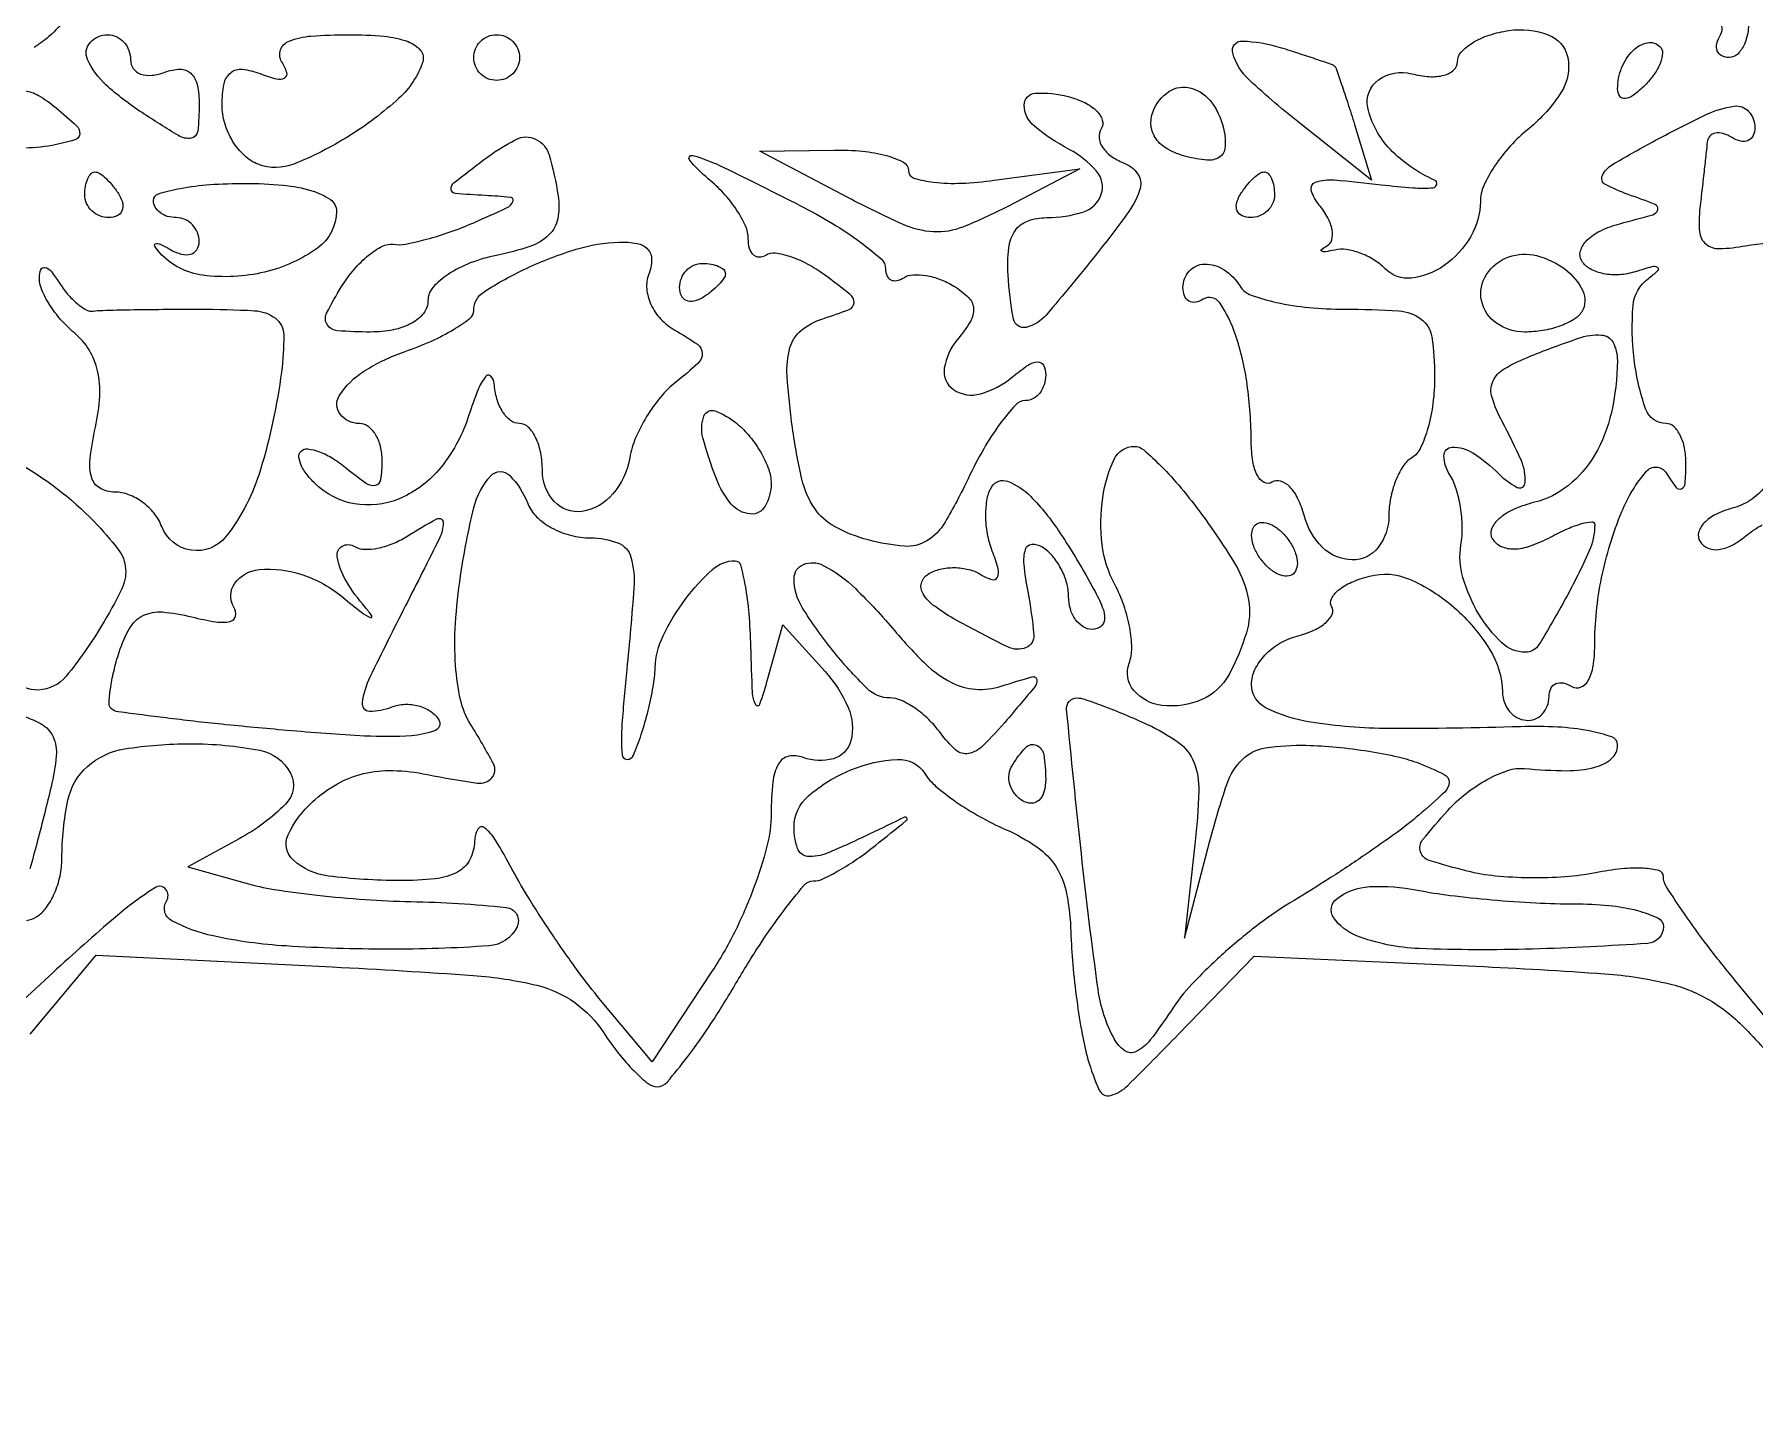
# Model space of a CAD drawing. Header units: inches. Extents: x -279 to 561, y -345 to 342.
# Drawn here: x -210.633 to -210.082, y -300.845 to -300.403 of the extents above; entities that cross this region are included whole.
import ezdxf

# ---------------------------------------------------------------- set-up
doc = ezdxf.new("R2010")
doc.units = ezdxf.units.IN
doc.header["$LTSCALE"] = 0.5
doc.header["$MEASUREMENT"] = 0

msp = doc.modelspace()

# ---------------------------------------------------------------- linework, layer by layer
for points in [[(-205.72684, -301.74723, -0.00001), (-206.54741, -301.74907, -0.000412)], [(-206.54191, -301.73765, -0.00001), (-205.72683, -301.73995, -0.41338)], [(-210.67103, -300.3549, -0.032308), (-210.6286, -300.35499, -0.026018), (-210.58907, -300.35971, -0.365052), (-210.58052, -300.36986, -0.14804), (-210.58327, -300.37895, -0.076052), (-210.59137, -300.38783, -0.081582), (-210.6011, -300.39336, -0.230785), (-210.60867, -300.3926, 0.159572), (-210.61196, -300.3918, 0.080135), (-210.61615, -300.39283, 0.066523), (-210.62057, -300.39543, 0.053336), (-210.62454, -300.39929, -0.040832), (-210.62862, -300.40346, -0.039337), (-210.63336, -300.40696, -0.042017)], [(-210.06585, -300.73348), (-210.08874, -300.70571, -0.008987), (-210.09751, -300.69467, -0.012603), (-210.10491, -300.68448, -0.008927), (-210.11066, -300.67581, -0.142786), (-210.11164, -300.67246, 0.342105), (-210.11306, -300.67063, 0.050092), (-210.11801, -300.66987, 0.039451), (-210.12502, -300.67006, 0.022946), (-210.13335, -300.67133, -0.031758), (-210.14307, -300.67264, -0.020821), (-210.15438, -300.67296, -0.020961), (-210.16546, -300.67236, -0.037319), (-210.17446, -300.6708, -0.013625), (-210.18665, -300.66738, -0.244421), (-210.18945, -300.66462, -0.252485), (-210.18874, -300.66079, -0.014453), (-210.18071, -300.65139, -0.042516), (-210.17483, -300.64591, -0.041295), (-210.16805, -300.64144, -0.044319), (-210.16142, -300.63854, -0.104512), (-210.15608, -300.63793, 0.02109), (-210.14263, -300.63862, 0.063956), (-210.13355, -300.63754, 0.11828), (-210.12826, -300.63477, 0.216687), (-210.12629, -300.63044, 0.318634), (-210.12814, -300.62782, 0.037469), (-210.13544, -300.62587, 0.03388), (-210.14549, -300.62466, 0.020811), (-210.15743, -300.62454, -0.008972), (-210.19952, -300.62511, -0.037977), (-210.22463, -300.62309, -0.07619), (-210.2388, -300.61858, -0.284975), (-210.24351, -300.61099, -0.113738), (-210.24242, -300.60624, -0.07563), (-210.23923, -300.60162, -0.069833), (-210.23451, -300.59783, -0.070413), (-210.22894, -300.5955, 0.040844), (-210.22361, -300.59363, 0.072262), (-210.21968, -300.59115, 0.11233), (-210.2177, -300.58849, 0.247187), (-210.21787, -300.58603, -0.261901), (-210.21797, -300.58356, -0.105716), (-210.21577, -300.58084, -0.067721), (-210.21151, -300.57827, -0.038077), (-210.2058, -300.5763, -0.167916), (-210.19299, -300.57729, -0.077121), (-210.17865, -300.58635, -0.074776), (-210.16728, -300.59973, -0.132795), (-210.16317, -300.6135, 0.163944), (-210.16092, -300.61964, 0.20285), (-210.15561, -300.62249, 0.234561), (-210.15045, -300.62051, 0.187882), (-210.14827, -300.6149, -0.108972), (-210.1477, -300.6123, -0.182303), (-210.14612, -300.61075, -0.161196), (-210.14374, -300.61053, -0.082592), (-210.14094, -300.61167, 0.23987), (-210.13814, -300.61191, 0.170019), (-210.13574, -300.60978, 0.088685), (-210.13413, -300.6051, 0.038828), (-210.13362, -300.59855, -0.050414), (-210.13143, -300.57688, -0.047469), (-210.12494, -300.55562, -0.077167), (-210.11714, -300.54277, -0.507165), (-210.11079, -300.5432, 0.021208), (-210.10754, -300.54787, 0.352645), (-210.10583, -300.5483, 0.272393), (-210.10468, -300.54664, 0.015819), (-210.10442, -300.54024, 0.048535), (-210.10486, -300.53534, 0.068923), (-210.10625, -300.53119, 0.089563), (-210.10832, -300.52839, 0.190507), (-210.11078, -300.52742, -0.319947), (-210.11732, -300.52276, -0.052684), (-210.12101, -300.50677, -0.051106), (-210.12134, -300.48966, -0.21759), (-210.11646, -300.48096, 0.025393), (-210.11337, -300.47845, 0.521189), (-210.11349, -300.47744, 0.189903), (-210.11529, -300.47723, 0.011637), (-210.12056, -300.47879, -0.061002), (-210.12572, -300.47977, -0.066357), (-210.13081, -300.47944, -0.07498), (-210.13507, -300.47789, -0.13056), (-210.13778, -300.47532, -0.217256), (-210.13819, -300.47212, -0.124497), (-210.13611, -300.46873, -0.082288), (-210.1317, -300.46566, -0.047289), (-210.12559, -300.46342, 0.006048), (-210.11504, -300.46053, 0.258459), (-210.11345, -300.45894, 0.386268), (-210.11427, -300.45728, 0.009527), (-210.1229, -300.45406, -0.038495), (-210.13023, -300.45084, -0.39663), (-210.13119, -300.44798, -0.153665), (-210.12805, -300.44452, -0.008522), (-210.11519, -300.43727, -0.011587), (-210.09811, -300.42854, -0.077346), (-210.089, -300.42577, -0.247912), (-210.08434, -300.42744, -0.18703), (-210.08233, -300.43261, -0.108972), (-210.08291, -300.43521, -0.182303), (-210.08448, -300.43676, -0.161196), (-210.08686, -300.43699, -0.082592), (-210.08966, -300.43584, 0.063168), (-210.09251, -300.43454, 0.119498), (-210.09501, -300.43439, 0.168382), (-210.09677, -300.43536, 0.157889), (-210.0976, -300.43724, -0.001585), (-210.09794, -300.44048, -0.000373), (-210.09854, -300.4459, -0.000384), (-210.09923, -300.45212, -0.000378), (-210.09994, -300.45839, 0.047582), (-210.10008, -300.46598, 0.203435), (-210.09804, -300.46991, 0.183962), (-210.09363, -300.47141, 0.038149), (-210.08533, -300.47048, -0.08016), (-210.0707, -300.47005, -0.07996)], [(-210.07907, -300.54763, -0.082487), (-210.08375, -300.55198, -0.082394), (-210.08958, -300.55458, 0.050099), (-210.09485, -300.55654, 0.086397), (-210.09862, -300.55928, 0.128502), (-210.10035, -300.56233, 0.205946), (-210.09991, -300.56524, 0.159192), (-210.09745, -300.56732, 0.126655), (-210.09398, -300.56779, 0.092221), (-210.08979, -300.56648, 0.051721), (-210.08534, -300.56351, -0.048447), (-210.07996, -300.55986, -0.336564)], [(-210.63832, -300.62075, -0.062442), (-210.63107, -300.62365, -0.162097), (-210.62732, -300.62773, -0.130246), (-210.6263, -300.63389, -0.03457), (-210.62794, -300.64381, -0.003436), (-210.62999, -300.65214, -0.002517), (-210.63236, -300.66137, -0.002542), (-210.63471, -300.67008, -0.005632)], [(-210.63574, -300.68659, 0.099287), (-210.63259, -300.68542, 0.099811), (-210.62948, -300.68251, 0.052233), (-210.62686, -300.67788, 0.049001), (-210.62508, -300.67237, 0.053728), (-210.62448, -300.66679, -0.051304), (-210.62255, -300.6481, -0.160166), (-210.61632, -300.63729, -0.144503), (-210.60442, -300.63164, -0.039134), (-210.5834, -300.62999, -0.04692), (-210.56113, -300.63208, -0.230699), (-210.5513, -300.63942, -0.327334), (-210.55287, -300.64938, -0.071011), (-210.5677, -300.66042), (-210.58418, -300.66939), (-210.56587, -300.6746, 0.030812), (-210.55647, -300.67666, 0.010666), (-210.54271, -300.67849, 0.01055), (-210.52742, -300.67988, 0.012065), (-210.51275, -300.68054, -0.020436), (-210.4822, -300.68243, -0.519054), (-210.47874, -300.68862, -0.26975), (-210.48773, -300.69473, -0.018061), (-210.52008, -300.69582, -0.014759), (-210.55269, -300.69478, -0.038077), (-210.57601, -300.69156, -0.069116), (-210.58931, -300.68668, -0.433058), (-210.59099, -300.68044, 0.312286), (-210.59119, -300.67664, 0.38634), (-210.59453, -300.67605, 0.037196), (-210.60735, -300.68551, 0.008726), (-210.62729, -300.70325), (-210.65908, -300.73256)], [(-210.63466, -300.72306), (-210.61349, -300.6977), (-210.5379, -300.70148, -0.005134), (-210.49277, -300.7042, -0.041912), (-210.47236, -300.70737, -0.095662), (-210.46028, -300.7129, -0.093083), (-210.45098, -300.72257, 0.021706), (-210.44621, -300.7292, 0.028328), (-210.44127, -300.7348, 0.028377), (-210.43677, -300.73885, 0.170933), (-210.43385, -300.73988, 0.21999), (-210.43071, -300.73843, 0.01344), (-210.42408, -300.7302, 0.018), (-210.41656, -300.71955, 0.012198), (-210.40874, -300.70691, -0.011841), (-210.40093, -300.69428, -0.017538), (-210.39344, -300.68363, -0.012838), (-210.38685, -300.67537, -0.221481), (-210.3838, -300.67395, 0.11053), (-210.38077, -300.67327, 0.02025), (-210.37566, -300.6706, 0.020887), (-210.36982, -300.66691, 0.01765), (-210.36396, -300.66255, 0.000877), (-210.35409, -300.65461, 0.349364), (-210.3539, -300.65379, 0.412352), (-210.35462, -300.65354, 0.000946), (-210.36574, -300.65889, -0.012802), (-210.37941, -300.66506, -0.121683), (-210.38569, -300.66606, -0.298063), (-210.38893, -300.66352, -0.081818), (-210.39004, -300.65681, -0.217864), (-210.38543, -300.64673, -0.080746), (-210.37183, -300.63836, -0.085333), (-210.35688, -300.63502, -0.270782), (-210.34813, -300.63956, 0.076405), (-210.34458, -300.64364, 0.024333), (-210.33818, -300.64855, 0.023649), (-210.3304, -300.65341, 0.024289), (-210.32227, -300.65746, -0.04783), (-210.31228, -300.66304, -0.100141), (-210.30613, -300.66943, -0.09472), (-210.30275, -300.67795, -0.039628), (-210.30139, -300.69027, 0.014851), (-210.30076, -300.70069, 0.010953), (-210.29948, -300.71216, 0.01109), (-210.29778, -300.72297, 0.024219), (-210.2959, -300.73113, 0.037833), (-210.29232, -300.74092, 0.369989), (-210.28863, -300.74264, 0.127603), (-210.28316, -300.73946, 0.005143), (-210.26689, -300.72302), (-210.24266, -300.69801), (-210.17165, -300.70127, -0.006424), (-210.13037, -300.70369, -0.041092), (-210.10968, -300.7069, -0.079435), (-210.09624, -300.71249, -0.069679), (-210.08452, -300.7222, 0.009607), (-210.07809, -300.72898, 0.013892)]]:
    msp.add_lwpolyline(points, format="xyb")
for points in [[(-210.08435, -300.39555, -0.047832), (-210.08446, -300.40116, -0.071187), (-210.08571, -300.4059, -0.09559), (-210.08785, -300.40908, -0.199934), (-210.09055, -300.4102, -0.118367), (-210.09297, -300.40962, -0.186466), (-210.09437, -300.40805, -0.15381), (-210.09451, -300.40568, -0.07646), (-210.09332, -300.40287, 0.210115), (-210.09293, -300.4001, 0.178861), (-210.09468, -300.3977, 0.100989), (-210.09868, -300.39607, 0.046386), (-210.10431, -300.39555, -0.046386), (-210.10994, -300.39502, -0.100989), (-210.11394, -300.3934, -0.178861), (-210.11569, -300.39099, -0.210115), (-210.1153, -300.38822, -0.166126), (-210.10759, -300.38188, -0.14887), (-210.09722, -300.38123, -0.149893), (-210.08829, -300.38645, -0.168586)], [(-210.15478, -300.43299, 0.037953), (-210.1607, -300.43858, 0.037964), (-210.1657, -300.44499, 0.040667), (-210.16917, -300.45126, 0.106408), (-210.17025, -300.45627, -0.133939), (-210.17332, -300.46752, -0.105942), (-210.18189, -300.47684, -0.126533), (-210.19231, -300.48082, -0.228339), (-210.20076, -300.47786, 0.057536), (-210.20439, -300.47498, 0.049855), (-210.20877, -300.47283, 0.052453), (-210.21319, -300.4717, 0.093123), (-210.21693, -300.47185, -0.014558), (-210.21989, -300.47243, -0.163217), (-210.22106, -300.47225, -0.551476), (-210.22111, -300.47167, -0.03609), (-210.21939, -300.47056, 0.205457), (-210.21783, -300.46857, 0.111147), (-210.21771, -300.46541, 0.078518), (-210.2191, -300.4615, 0.049033), (-210.22182, -300.45747, -0.098215), (-210.22439, -300.45273, -0.409065), (-210.22305, -300.45012, -0.100569), (-210.21702, -300.44941, -0.009285), (-210.20198, -300.45093, 0.01098), (-210.19184, -300.45192, 0.040234), (-210.18538, -300.45188, 0.331836), (-210.1842, -300.45083, 0.353904), (-210.1849, -300.44946, -0.096809), (-210.19913, -300.43958, -0.140648), (-210.2063, -300.42619, -0.300095), (-210.20285, -300.41734, -0.221592), (-210.19223, -300.4154, 0.047766), (-210.18661, -300.41631, 0.080456), (-210.18188, -300.41586, 0.118582), (-210.17874, -300.41418, 0.21377), (-210.17757, -300.41156, -0.186817), (-210.17637, -300.40846, -0.071674), (-210.17273, -300.40546, -0.057998), (-210.1674, -300.40301, -0.043283), (-210.16109, -300.40155, -0.1243), (-210.14849, -300.4029, -0.260406), (-210.14229, -300.41015, -0.193669), (-210.14438, -300.42134, -0.080965)], [(-210.6025, -300.41098, 0.158089), (-210.60161, -300.41372, 0.151946), (-210.59927, -300.41547, 0.112257), (-210.59571, -300.41589, 0.06502), (-210.59151, -300.41488, -0.086731), (-210.58664, -300.41392, -0.196724), (-210.5832, -300.41525, -0.154912), (-210.58115, -300.41894, -0.049895), (-210.58052, -300.42525, -0.027959), (-210.581, -300.43383, -0.342101), (-210.58314, -300.43603, -0.173337), (-210.58717, -300.43521, -0.008506), (-210.59883, -300.42784, -0.037947), (-210.61036, -300.41898, -0.106506), (-210.61629, -300.41078, -0.292509), (-210.61546, -300.40541, -0.215008), (-210.60982, -300.40287, -0.109914), (-210.60703, -300.4035, -0.099889), (-210.60465, -300.40526, -0.095054), (-210.60305, -300.40789, -0.089132)], [(-210.50894, -300.41159, -0.128873), (-210.51655, -300.42325, -0.044874), (-210.53269, -300.43544, -0.043814), (-210.55019, -300.44431, -0.18928), (-210.56163, -300.4444, -0.098509), (-210.56605, -300.44161, -0.066862), (-210.5698, -300.43696, -0.063936), (-210.57233, -300.43125, -0.07242), (-210.57319, -300.42531, -0.047518), (-210.57256, -300.41864, -0.17556), (-210.57042, -300.41505, -0.201436), (-210.56671, -300.41395, -0.064343), (-210.561, -300.41534, 0.026179), (-210.55571, -300.41706, 0.196415), (-210.55314, -300.41673, 0.357523), (-210.55246, -300.41498, 0.059284), (-210.55411, -300.41145, -0.232968), (-210.55447, -300.40772, -0.209921), (-210.55173, -300.40493, -0.077183), (-210.54473, -300.40331, -0.018263), (-210.53272, -300.40287, -0.022347), (-210.52129, -300.40339, -0.065542), (-210.51361, -300.4051, -0.131932), (-210.50963, -300.4079, -0.25979)], [(-210.47795, -300.4102, -0.099038), (-210.47851, -300.413, -0.097945), (-210.4801, -300.41537, -0.097945), (-210.48248, -300.41697, -0.099038), (-210.48528, -300.41753, -0.099038), (-210.48807, -300.41697, -0.097945), (-210.49045, -300.41537, -0.097945), (-210.49204, -300.413, -0.099038), (-210.4926, -300.4102, -0.099038), (-210.49204, -300.4074, -0.097945), (-210.49045, -300.40503, -0.097945), (-210.48807, -300.40343, -0.099038), (-210.48528, -300.40287, -0.099038), (-210.48248, -300.40343, -0.097945), (-210.4801, -300.40503, -0.097945), (-210.47851, -300.4074, -0.099038)], [(-210.21695, -300.41294, -0.112586), (-210.21644, -300.41374, -0.001812), (-210.21469, -300.41882, -0.004647), (-210.21271, -300.42477, -0.003054), (-210.21054, -300.43166), (-210.20506, -300.44945), (-210.22754, -300.43166, -0.018317), (-210.24423, -300.41743, -0.140681), (-210.24954, -300.40874, -0.506756), (-210.24651, -300.4049, -0.065551), (-210.23435, -300.40695, -0.0033), (-210.22797, -300.40896, -0.004987), (-210.22244, -300.4108, -0.002073), (-210.21774, -300.41244, -0.111899)], [(-210.11762, -300.41911, -0.034019), (-210.12121, -300.42225, -0.131573), (-210.12393, -300.42336, -0.290264), (-210.1256, -300.42257, -0.142677), (-210.12629, -300.42021, -0.094783), (-210.12501, -300.4135, -0.102202), (-210.12135, -300.40794, -0.145728), (-210.11677, -300.40546, -0.253202), (-210.11274, -300.40666, -0.212536), (-210.11193, -300.40875, -0.080535), (-210.11261, -300.41188, -0.061283), (-210.11458, -300.41552, -0.041736)], [(-210.62757, -300.43832, -0.052863), (-210.63756, -300.43919, -0.176393), (-210.6436, -300.43687, -0.255493), (-210.64542, -300.43195, -0.102076), (-210.64287, -300.42498, -0.104642), (-210.63986, -300.42183, -0.171997), (-210.63634, -300.4209, -0.116848), (-210.63198, -300.42231, -0.03643), (-210.62635, -300.42633, -0.013835), (-210.61977, -300.43209, -0.235521), (-210.61879, -300.4347, -0.307156), (-210.62038, -300.4366, -0.021049)], [(-210.29168, -300.43306, 0.165094), (-210.29233, -300.4359, 0.121355), (-210.29124, -300.43895, 0.09317), (-210.2885, -300.44178, 0.062287), (-210.28451, -300.44391, -0.147349), (-210.28, -300.4474, -0.231), (-210.27921, -300.45214, -0.084457), (-210.28286, -300.45955, -0.011892), (-210.2932, -300.47317, -0.007919), (-210.30928, -300.49268, -0.16022), (-210.31575, -300.49662, -0.426891), (-210.31974, -300.49402, -0.032376), (-210.32149, -300.47979, -0.041801), (-210.32127, -300.4712, -0.121941), (-210.31924, -300.46567, -0.158434), (-210.31525, -300.46256, -0.087081), (-210.3091, -300.46148, 0.079698), (-210.29728, -300.45959, 0.238124), (-210.29165, -300.45396, 0.26431), (-210.29313, -300.44662, 0.091098), (-210.30192, -300.43962, -0.04748), (-210.31306, -300.43222, -0.221681), (-210.31634, -300.42547, -0.404619), (-210.31274, -300.42162, -0.076563), (-210.3022, -300.42271, -0.047699), (-210.29692, -300.42465, -0.082898), (-210.2931, -300.42732, -0.125127), (-210.29132, -300.43027, -0.215544)], [(-210.25224, -300.43404, -0.075119), (-210.25203, -300.43923, -0.227878), (-210.25384, -300.44214, -0.167647), (-210.25778, -300.44308, -0.039439), (-210.26456, -300.44187, -0.061438), (-210.27031, -300.43958, -0.110075), (-210.27412, -300.43624, -0.134319), (-210.27569, -300.4321, -0.116363), (-210.27507, -300.42748, -0.154675), (-210.26996, -300.42108, -0.221087), (-210.26288, -300.41997, -0.173176), (-210.25612, -300.42482, -0.103738)], [(-210.46557, -300.45453, -0.085465), (-210.46571, -300.4618, -0.154569), (-210.46852, -300.46699, -0.110587), (-210.47462, -300.47071, -0.03247), (-210.48529, -300.47358, 0.041669), (-210.4937, -300.476, 0.054677), (-210.5008, -300.47964, 0.06626), (-210.50567, -300.48386, 0.182919), (-210.50726, -300.48804, -0.166373), (-210.50862, -300.49203, -0.102842), (-210.51243, -300.49528, -0.077358), (-210.51831, -300.49741, -0.048186), (-210.52563, -300.49812, -0.018602), (-210.53622, -300.49772, -0.236761), (-210.53953, -300.49574, -0.26451), (-210.53971, -300.49207, -0.022597), (-210.53491, -300.48354, -0.037206), (-210.53087, -300.47804, -0.044751), (-210.52629, -300.47355, -0.050673), (-210.52185, -300.47062, -0.157396), (-210.51836, -300.47002, 0.082236), (-210.51433, -300.46993, 0.019221), (-210.50772, -300.46842, 0.019308), (-210.50016, -300.46607, 0.017888), (-210.4926, -300.46309, 0.005154), (-210.48188, -300.45827, 0.187074), (-210.48003, -300.45636, 0.504175), (-210.48084, -300.45499, 0.013493), (-210.48894, -300.45439, -0.009101), (-210.49849, -300.45376, -0.376364), (-210.49982, -300.45238, -0.241928), (-210.49885, -300.45026, -0.005155), (-210.48948, -300.44301, -0.041099), (-210.47909, -300.43642, -0.237443), (-210.47278, -300.43631, -0.212441), (-210.46848, -300.44139, -0.03324)], [(-210.3534, -300.44637, 0.327228), (-210.35164, -300.44879, 0.047981), (-210.34533, -300.45013, 0.03896), (-210.33646, -300.45045, 0.023211), (-210.32593, -300.44952), (-210.29846, -300.4458), (-210.32153, -300.45786, -0.025856), (-210.33598, -300.46449, -0.108765), (-210.34534, -300.46602, -0.092159), (-210.35526, -300.4636, -0.015711), (-210.37281, -300.45504), (-210.40103, -300.44015), (-210.37721, -300.43983, -0.027283), (-210.36809, -300.4402, -0.043183), (-210.3604, -300.44162, -0.053556), (-210.35499, -300.44375, -0.279086)], [(-210.3882, -300.45754, -0.01727), (-210.37768, -300.46336, -0.02462), (-210.3688, -300.4693, -0.022404), (-210.36218, -300.47468, -0.213864), (-210.36073, -300.47793, 0.1041), (-210.36028, -300.48008, 0.179533), (-210.35901, -300.48139, 0.165137), (-210.35712, -300.48161, 0.086279), (-210.35489, -300.48072, -0.125253), (-210.35191, -300.47978, -0.055186), (-210.34777, -300.48001, -0.049795), (-210.3432, -300.48125, -0.047334), (-210.33887, -300.48339, -0.055543), (-210.33416, -300.48708, -0.184509), (-210.33255, -300.4906, -0.154666), (-210.33356, -300.49471, -0.036109), (-210.33775, -300.50057, 0.133892), (-210.34192, -300.50974, 0.291922), (-210.33898, -300.51655, 0.222335), (-210.33036, -300.51792, 0.103522), (-210.32012, -300.5125, -0.02429), (-210.31511, -300.50875, -0.134943), (-210.31196, -300.50768, -0.307117), (-210.31014, -300.50876, -0.109928), (-210.30945, -300.51187, -0.07742), (-210.30994, -300.51501, -0.090038), (-210.31135, -300.51768, -0.100776), (-210.31346, -300.51946, -0.125859), (-210.31594, -300.52009, 0.210424), (-210.31914, -300.5215, 0.026977), (-210.32401, -300.52744, 0.027789), (-210.32928, -300.53552, 0.019784), (-210.33429, -300.54509, -0.021819), (-210.34168, -300.55905, -0.12306), (-210.34753, -300.56502, -0.159846), (-210.35471, -300.56673, -0.044387), (-210.36626, -300.56472, -0.057332), (-210.37689, -300.56054, -0.122365), (-210.3834, -300.55467, -0.091757), (-210.3875, -300.54526, -0.02326), (-210.39052, -300.5288, -0.016007), (-210.39224, -300.51216, -0.085383), (-210.39133, -300.50311, -0.155107), (-210.38774, -300.49759, -0.094809), (-210.38086, -300.49386, 0.01514), (-210.37236, -300.49088, 0.299176), (-210.37083, -300.48874, 0.2388), (-210.37203, -300.48611, 0.010473), (-210.38029, -300.4798, 0.034525), (-210.38577, -300.47634, 0.043329), (-210.39128, -300.47397, 0.049216), (-210.39606, -300.47289, 0.170882), (-210.39911, -300.47356, -0.141167), (-210.40123, -300.47415, -0.191317), (-210.40305, -300.47341, -0.137472), (-210.40428, -300.47133, -0.065296), (-210.40469, -300.46822, 0.107301), (-210.40558, -300.46412, 0.04027), (-210.40845, -300.45895, 0.037592), (-210.4126, -300.45365, 0.037321), (-210.41751, -300.44901, -0.049385), (-210.42345, -300.44311, -0.738592), (-210.42243, -300.44156, -0.043194), (-210.41248, -300.44541, -0.003771)], [(-210.60616, -300.45416, -0.082592), (-210.60501, -300.45696, -0.161196), (-210.60524, -300.45933, -0.182303), (-210.60679, -300.46091, -0.108972), (-210.60939, -300.46148, -0.093332), (-210.61235, -300.46093, -0.09642), (-210.61487, -300.45933, -0.099167), (-210.61656, -300.45695, -0.105053), (-210.61715, -300.45416, -0.042167), (-210.61691, -300.45135, -0.061769), (-210.6162, -300.44898, -0.081139), (-210.61515, -300.44738, -0.210953), (-210.61392, -300.44683, -0.151918), (-210.61238, -300.44731, -0.038439), (-210.61031, -300.44898, -0.035638), (-210.60813, -300.45135, -0.029505)], [(-210.53656, -300.4594, -0.241573), (-210.54262, -300.47121, -0.098092), (-210.55956, -300.47892, -0.090521), (-210.57934, -300.47993, -0.177559), (-210.59313, -300.47273, -0.038483), (-210.59476, -300.47064, -0.505781), (-210.59447, -300.46985, -0.185868), (-210.59298, -300.46998, -0.017337), (-210.58968, -300.47173, 0.065278), (-210.58617, -300.47318, 0.132461), (-210.58321, -300.47317, 0.184187), (-210.58127, -300.47176, 0.145228), (-210.58052, -300.46924, 0.093332), (-210.58108, -300.46628, 0.09642), (-210.58267, -300.46376, 0.099167), (-210.58505, -300.46208, 0.105053), (-210.58784, -300.46148, -0.073375), (-210.59064, -300.46107, -0.087856), (-210.59302, -300.45987, -0.100566), (-210.59461, -300.45809, -0.13236), (-210.59517, -300.45599, -0.329173), (-210.59359, -300.45384, -0.028369), (-210.58656, -300.45211, -0.028703), (-210.5771, -300.45089, -0.017644), (-210.56587, -300.4505, -0.023404), (-210.55366, -300.45107, -0.050356), (-210.54442, -300.45288, -0.075466), (-210.53852, -300.4557, -0.248602)], [(-210.23618, -300.45416, -0.105053), (-210.23678, -300.45695, -0.099167), (-210.23846, -300.45933, -0.09642), (-210.24098, -300.46093, -0.093332), (-210.24394, -300.46148, -0.108972), (-210.24654, -300.46091, -0.182303), (-210.24809, -300.45933, -0.161196), (-210.24832, -300.45696, -0.082592), (-210.24717, -300.45416, -0.029505), (-210.2452, -300.45135, -0.035638), (-210.24303, -300.44898, -0.038439), (-210.24096, -300.44731, -0.151918), (-210.23942, -300.44683, -0.210953), (-210.23818, -300.44738, -0.081139), (-210.23713, -300.44898, -0.061769), (-210.23642, -300.45135, -0.042167)], [(-210.43657, -300.47961, 0.115494), (-210.43721, -300.48428, 0.086264), (-210.43584, -300.48932, 0.079315), (-210.43269, -300.49397, 0.075309), (-210.42819, -300.4975, -0.022365), (-210.42098, -300.50203, -0.241207), (-210.4194, -300.50497, -0.216233), (-210.42079, -300.50818, -0.018046), (-210.42788, -300.51418, 0.053442), (-210.43274, -300.51891, 0.035944), (-210.43724, -300.52522, 0.036144), (-210.44076, -300.53205, 0.057863), (-210.44262, -300.53833, -0.131898), (-210.44802, -300.54996, -0.182547), (-210.45795, -300.55556, -0.250505), (-210.46681, -300.55243, -0.187341), (-210.47062, -300.54261, 0.046266), (-210.47116, -300.5368, 0.066214), (-210.47278, -300.53188, 0.086298), (-210.47515, -300.52857, 0.196745), (-210.47795, -300.52742, -0.165749), (-210.48081, -300.52645, -0.088166), (-210.48334, -300.52365, -0.071411), (-210.4852, -300.5195, -0.054702), (-210.48603, -300.5146, 0.184067), (-210.48708, -300.51226, 0.44822), (-210.48874, -300.51236, 0.073227), (-210.4913, -300.51678, 0.01652), (-210.49423, -300.52497, -0.086774), (-210.50253, -300.54073, -0.116), (-210.51504, -300.5509, -0.138449), (-210.52906, -300.55339, -0.149552), (-210.54185, -300.54805, -0.039131), (-210.54531, -300.54469, -0.06136), (-210.54764, -300.54128, -0.084527), (-210.54858, -300.53833, -0.235354), (-210.5479, -300.53632, -0.229297), (-210.54572, -300.53556, -0.061355), (-210.54204, -300.53646, -0.049247), (-210.53762, -300.53865, -0.033658), (-210.53308, -300.54193, 0.019474), (-210.52698, -300.5466, 0.214509), (-210.52403, -300.54717, 0.30932), (-210.52233, -300.54531, 0.035131), (-210.52191, -300.53931, 0.059737), (-210.52245, -300.53476, 0.078585), (-210.52406, -300.53091, 0.096868), (-210.52644, -300.52833, 0.159372), (-210.52923, -300.52742, -0.228705), (-210.53537, -300.52446, -0.319547), (-210.53568, -300.51858, -0.112278), (-210.52763, -300.51059, -0.055658), (-210.51458, -300.50434, 0.020848), (-210.50616, -300.50101, 0.030115), (-210.49906, -300.49732, 0.030214), (-210.49387, -300.49377, 0.231704), (-210.4926, -300.49119, -0.257011), (-210.48931, -300.4852, -0.031318), (-210.47568, -300.47772, -0.036032), (-210.45979, -300.47161, -0.064791), (-210.44603, -300.46931, -0.055351), (-210.44029, -300.46973, -0.162152), (-210.43686, -300.47163, -0.195438), (-210.43563, -300.47493, -0.084556)], [(-210.6145, -300.49142, -0.026783), (-210.6114, -300.49117, -0.00186), (-210.60263, -300.49097, -0.00264), (-210.59217, -300.49084, -0.001983), (-210.58066, -300.49079, -0.013602), (-210.56278, -300.49128, -0.149989), (-210.55613, -300.49372, -0.230513), (-210.55346, -300.499, -0.03644), (-210.55416, -300.51094, -0.040315), (-210.56087, -300.5422, -0.092163), (-210.57188, -300.56355, -0.272661), (-210.58308, -300.56801, -0.268859), (-210.59252, -300.56039, 0.078138), (-210.59494, -300.55619, 0.065175), (-210.59867, -300.55263, 0.066724), (-210.60309, -300.55022, 0.091665), (-210.60753, -300.5494, -0.13012), (-210.61228, -300.54814, -0.193083), (-210.61493, -300.54481, -0.102586), (-210.61545, -300.5387, -0.024397), (-210.61374, -300.52859, 0.039303), (-210.61238, -300.51872, 0.069806), (-210.61303, -300.51055, 0.082776), (-210.61575, -300.50386, 0.08219), (-210.62049, -300.49839, -0.039455), (-210.62481, -300.49418, -0.038722), (-210.62845, -300.48933, -0.041433), (-210.63094, -300.48457, -0.103737), (-210.63169, -300.48073, -0.086699), (-210.63119, -300.4781, -0.378674), (-210.62991, -300.47742, -0.16522), (-210.62796, -300.47866, -0.028559), (-210.62538, -300.48226, 0.034398), (-210.62266, -300.48596, 0.042153), (-210.61962, -300.48898, 0.047336), (-210.61672, -300.49099, 0.162309)], [(-210.41201, -300.47937, -0.151918), (-210.41249, -300.48091, -0.038439), (-210.41417, -300.48298, -0.035638), (-210.41654, -300.48516, -0.029505), (-210.41934, -300.48713, -0.082592), (-210.42214, -300.48827, -0.161196), (-210.42452, -300.48805, -0.182303), (-210.42609, -300.4865, -0.108972), (-210.42667, -300.4839, -0.093332), (-210.42611, -300.48093, -0.09642), (-210.42452, -300.47842, -0.099167), (-210.42214, -300.47673, -0.105053), (-210.41934, -300.47614, -0.042167), (-210.41654, -300.47637, -0.061769), (-210.41417, -300.47709, -0.081139), (-210.41256, -300.47813, -0.210953)], [(-210.24717, -300.48346, 0.17067), (-210.24365, -300.4863, 0.031293), (-210.23549, -300.48864, 0.030444), (-210.22516, -300.49025, 0.023552), (-210.21377, -300.49079, -0.016292), (-210.19632, -300.49136, -0.144988), (-210.18919, -300.49399, -0.199527), (-210.1858, -300.49969, -0.035498), (-210.1849, -300.51234, -0.031397), (-210.18544, -300.52092, -0.037109), (-210.18705, -300.52888, -0.040338), (-210.1894, -300.53523, -0.146547), (-210.19223, -300.53841, 0.111412), (-210.19504, -300.54117, 0.050262), (-210.1974, -300.54579, 0.046318), (-210.19901, -300.55138, 0.046881), (-210.19955, -300.55716, -0.166934), (-210.20297, -300.56711, -0.234683), (-210.21128, -300.5711, -0.195119), (-210.2208, -300.5671, -0.133622), (-210.22671, -300.55681, 0.047293), (-210.22865, -300.55152, 0.082294), (-210.23131, -300.5477, 0.124503), (-210.23424, -300.5459, 0.21724), (-210.23702, -300.54625, -0.268723), (-210.23948, -300.54632, -0.151619), (-210.24163, -300.54412, -0.079605), (-210.24311, -300.53956, -0.037199), (-210.24361, -300.53335, 0.032716), (-210.24493, -300.51491, 0.047026), (-210.24867, -300.49899, 0.067382), (-210.25372, -300.48878, 0.402475), (-210.259, -300.48764, -0.096763), (-210.26147, -300.48858, -0.174471), (-210.26358, -300.4882, -0.171137), (-210.26499, -300.48655, -0.092667), (-210.26549, -300.4839, -0.184449), (-210.26348, -300.47862, -0.207294), (-210.25858, -300.47636, -0.153238), (-210.25231, -300.47817, -0.108575)], [(-210.13779, -300.49162, -0.121409), (-210.14034, -300.49411, -0.047968), (-210.14481, -300.49621, -0.043811), (-210.15029, -300.49764, -0.041798), (-210.15603, -300.49812, -0.152181), (-210.16508, -300.4953, -0.192119), (-210.1699, -300.48805, -0.200636), (-210.16831, -300.47974, -0.161729), (-210.16109, -300.47407, -0.149144), (-210.15228, -300.47364, -0.099914), (-210.14311, -300.47803, -0.11964), (-210.13744, -300.48494, -0.255987)], [(-210.12639, -300.50727, -0.052085), (-210.12831, -300.52391, -0.077652), (-210.13365, -300.53751, -0.091498), (-210.14205, -300.54725, -0.108133), (-210.15292, -300.55266, 0.041882), (-210.15947, -300.5549, 0.074437), (-210.16429, -300.55793, 0.116115), (-210.16668, -300.56122, 0.242451), (-210.16644, -300.56429, 0.150173), (-210.1636, -300.56677, 0.112057), (-210.15949, -300.5676, 0.078722), (-210.15418, -300.56662, 0.037963), (-210.14782, -300.56381, -0.01849), (-210.14237, -300.56115, -0.035318), (-210.13779, -300.55949, -0.049136), (-210.13456, -300.55891, -0.437799), (-210.13362, -300.55979, -0.106473), (-210.13548, -300.56844, -0.018531), (-210.14297, -300.5835, -0.013101), (-210.15149, -300.59823, -0.260671), (-210.15587, -300.60068, -0.192857), (-210.16337, -300.59768, -0.06735), (-210.17075, -300.58844, -0.064301), (-210.17583, -300.57679, -0.111988), (-210.17646, -300.56632, 0.04569), (-210.17605, -300.56057, 0.034545), (-210.17661, -300.55427, 0.035374), (-210.17798, -300.54837, 0.0654), (-210.18002, -300.5439, -0.130574), (-210.18192, -300.53779, -0.419328), (-210.1793, -300.535, -0.15222), (-210.17249, -300.53694, -0.051191), (-210.16439, -300.54354, 0.077047), (-210.15847, -300.54787, 0.539909), (-210.15591, -300.54643, 0.120946), (-210.15713, -300.5394, 0.019581), (-210.16324, -300.52682, -0.04608), (-210.16652, -300.51906, -0.181417), (-210.16625, -300.51396, -0.161351), (-210.16264, -300.50993, -0.034662), (-210.15408, -300.50579, -0.012189), (-210.13887, -300.50011, -0.096918), (-210.13148, -300.49907, -0.266252), (-210.12777, -300.50147, -0.122431)], [(-210.39736, -300.54663, -0.129701), (-210.39927, -300.55387, -0.292979), (-210.40408, -300.5564, -0.200039), (-210.41013, -300.55325, -0.082566), (-210.41489, -300.54514, -0.024741), (-210.4192, -300.53201, -0.156565), (-210.4189, -300.52507, -0.416599), (-210.41524, -300.52341, -0.082898), (-210.40835, -300.52742, -0.048188), (-210.40415, -300.53166, -0.041499), (-210.40059, -300.53683, -0.04354), (-210.39815, -300.54211, -0.086594)], [(-210.61418, -300.55882, -0.028884), (-210.60642, -300.5678, -0.146678), (-210.60409, -300.57392, -0.132975), (-210.6054, -300.58062, -0.022141), (-210.61177, -300.59225, -0.034507), (-210.6231, -300.60832, -0.212197), (-210.63192, -300.61279, -0.245687), (-210.64027, -300.60895, -0.045268), (-210.64969, -300.59419, -0.059797), (-210.662, -300.56125, -0.262195), (-210.65658, -300.54199, -0.333626), (-210.63935, -300.53957, -0.074175)], [(-210.25954, -300.55643, -0.023626), (-210.24867, -300.57269, -0.09342), (-210.2445, -300.58391, -0.117487), (-210.24518, -300.59449, -0.048325), (-210.25074, -300.60783, -0.168435), (-210.2594, -300.61582, -0.132011), (-210.27212, -300.61774, -0.189236), (-210.28122, -300.61292, -0.275688), (-210.28273, -300.6042, 0.096554), (-210.28189, -300.59938, 0.040281), (-210.28254, -300.5928, 0.037912), (-210.28441, -300.58565, 0.040064), (-210.28731, -300.579, -0.093276), (-210.29134, -300.56623, -0.065198), (-210.29117, -300.5511, -0.075792), (-210.28748, -300.53882, -0.289491), (-210.28103, -300.53475, -0.181333), (-210.27807, -300.53586, -0.018109), (-210.27246, -300.54112, -0.020925), (-210.26608, -300.54812, -0.015128)], [(-210.4753, -300.55306, 0.110365), (-210.47251, -300.55727, 0.066233), (-210.46766, -300.56082, 0.061333), (-210.46158, -300.56323, 0.063871), (-210.45519, -300.56405, -0.09098), (-210.44644, -300.56566, -0.239255), (-210.44227, -300.57024, -0.085831), (-210.44131, -300.58011, -0.006937), (-210.4436, -300.60618, 0.007369), (-210.44513, -300.62372, 0.037508), (-210.44511, -300.63352, 0.388373), (-210.44353, -300.63499, 0.300601), (-210.44146, -300.63365, 0.025293), (-210.43896, -300.62707, 0.017363), (-210.43676, -300.61938, 0.017541), (-210.43516, -300.61182, 0.033699), (-210.43451, -300.60565, -0.103), (-210.43197, -300.59545, -0.048288), (-210.42488, -300.58377, -0.047759), (-210.41619, -300.57421, -0.186566), (-210.40887, -300.57138, -0.341081), (-210.40719, -300.57268, -0.019722), (-210.4057, -300.57945, -0.023328), (-210.40454, -300.58832, -0.014305), (-210.40396, -300.59885, 0.004163), (-210.40344, -300.61365, 0.113482), (-210.40241, -300.6174, 0.650099), (-210.40098, -300.61729, 0.01668), (-210.3984, -300.60914), (-210.39357, -300.59196), (-210.3801, -300.60685, -0.082455), (-210.37269, -300.61838, -0.165492), (-210.37185, -300.62904, -0.265839), (-210.37742, -300.63479, -0.163523), (-210.38711, -300.63438, 0.14529), (-210.39175, -300.63402, 0.21363), (-210.395, -300.6364, 0.104919), (-210.39685, -300.64219, 0.025023), (-210.39736, -300.65235, -0.063392), (-210.39869, -300.66278, -0.026602), (-210.40296, -300.67629, -0.025797), (-210.40913, -300.69044, -0.030466), (-210.41643, -300.70308), (-210.4355, -300.73189), (-210.452, -300.71208, -0.015533), (-210.45917, -300.7029, -0.009419), (-210.46711, -300.69163, -0.009434), (-210.47456, -300.68013, -0.016379), (-210.48026, -300.67028, 0.013465), (-210.48565, -300.66083, 0.094255), (-210.48918, -300.6569, 0.456918), (-210.49129, -300.65735, 0.121413), (-210.49231, -300.66113, -0.114761), (-210.49385, -300.66712, -0.152584), (-210.4978, -300.67109, -0.095204), (-210.50491, -300.67325, -0.02757), (-210.51641, -300.67383, -0.029602), (-210.53915, -300.67238, -0.154294), (-210.55043, -300.66722, -0.328943), (-210.55206, -300.65921, -0.100189), (-210.54426, -300.64864, -0.054222), (-210.53626, -300.64284, -0.071157), (-210.52787, -300.63952, -0.066811), (-210.51849, -300.63857, -0.041344), (-210.50745, -300.63984, 0.013153), (-210.49135, -300.64262, 0.256615), (-210.48678, -300.64092, 0.309274), (-210.48628, -300.63646, 0.017321), (-210.49362, -300.62376, -0.084783), (-210.49682, -300.61595, -0.038116), (-210.49841, -300.60494, -0.032456), (-210.49845, -300.59152, -0.021655), (-210.49683, -300.57624, -0.021928), (-210.49256, -300.55435, -0.128682), (-210.48707, -300.54412, -0.425101), (-210.48118, -300.54401, -0.105109)], [(-210.294, -300.58054, -0.029815), (-210.29131, -300.5862, -0.106704), (-210.29063, -300.59013, -0.220704), (-210.29182, -300.59243, -0.16653), (-210.29454, -300.59336, -0.138011), (-210.29743, -300.59254, -0.100147), (-210.29989, -300.59026, -0.085929), (-210.30155, -300.58683, -0.070136), (-210.30212, -300.5828, 0.069891), (-210.30274, -300.57838, 0.052675), (-210.30458, -300.57382, 0.053381), (-210.3073, -300.56982, 0.078734), (-210.31051, -300.56706, 0.153751), (-210.31389, -300.5662, 0.308312), (-210.31598, -300.5678, 0.106716), (-210.31649, -300.57259, 0.020382), (-210.31519, -300.58128, -0.024567), (-210.31324, -300.5951, -0.330482), (-210.31575, -300.59921, -0.213549), (-210.32161, -300.599, -0.012321), (-210.33791, -300.59048, -0.029678), (-210.34499, -300.58598, -0.098477), (-210.34873, -300.58197, -0.208502), (-210.34923, -300.57853, -0.189299), (-210.34707, -300.57565, -0.081627), (-210.34325, -300.57408, -0.059352), (-210.33868, -300.57358, -0.058943), (-210.33408, -300.57417, -0.077338), (-210.33018, -300.57581, 0.062825), (-210.32663, -300.57743, 0.371981), (-210.3249, -300.57668, 0.182283), (-210.32466, -300.57394, 0.023531), (-210.32654, -300.56826, -0.047277), (-210.32807, -300.56276, -0.04285), (-210.32861, -300.5569, -0.045458), (-210.32816, -300.55153, -0.094785), (-210.32667, -300.54763, -0.360708), (-210.32165, -300.54594, -0.105777), (-210.31431, -300.55073, -0.051), (-210.30488, -300.56239, -0.018837)], [(-210.51443, -300.58574, 0.004821), (-210.52585, -300.60865, 0.078511), (-210.52834, -300.61685, 0.453409), (-210.52601, -300.61955, 0.093653), (-210.51899, -300.61827, -0.080213), (-210.5147, -300.61737, -0.07754), (-210.51029, -300.61785, -0.081844), (-210.50644, -300.6196, -0.107227), (-210.50377, -300.62237, -0.467664), (-210.50489, -300.62571, -0.076612), (-210.51252, -300.62743, -0.031426), (-210.52755, -300.62752, -0.007511), (-210.55248, -300.62572, -0.0036), (-210.57324, -300.62376, -0.005571), (-210.59113, -300.62174, -0.002004), (-210.60645, -300.61978, -0.154309), (-210.60866, -300.61874, -0.222063), (-210.60937, -300.61701, -0.022732), (-210.60895, -300.61247, -0.024951), (-210.60788, -300.60684, -0.017325), (-210.60614, -300.60061, -0.054487), (-210.60274, -300.59292, -0.149944), (-210.59844, -300.58893, -0.134502), (-210.59231, -300.58779, -0.040396), (-210.58288, -300.58937, 0.021803), (-210.57516, -300.59095, 0.096307), (-210.57055, -300.5908, 0.294398), (-210.56888, -300.58909, 0.190712), (-210.56938, -300.58627, -0.304679), (-210.56909, -300.5786, -0.216087), (-210.56136, -300.57422, -0.104749), (-210.54733, -300.57589, -0.092163), (-210.53446, -300.58312, 0.007274), (-210.52858, -300.58788, 0.063429), (-210.5257, -300.5896, 0.742939), (-210.52524, -300.58906, 0.03702), (-210.5274, -300.5862, -0.047451), (-210.53346, -300.57782, -0.090701), (-210.5363, -300.57004, -0.318494), (-210.5347, -300.56671, -0.271424), (-210.53072, -300.5668, 0.131214), (-210.52771, -300.5677, 0.054724), (-210.52346, -300.56737, 0.049042), (-210.51874, -300.56599, 0.045296), (-210.51423, -300.56368, -0.018828), (-210.50438, -300.55796, -0.568801), (-210.50238, -300.55917, -0.113429), (-210.50358, -300.56418, -0.002712)], [(-210.22886, -300.57224, -0.117858), (-210.22944, -300.57467, -0.186277), (-210.23101, -300.57609, -0.154201), (-210.23338, -300.57623, -0.076764), (-210.23618, -300.57504, -0.064269), (-210.23899, -300.57277, -0.051777), (-210.24136, -300.56969, -0.053414), (-210.24297, -300.56632, -0.085235), (-210.24351, -300.56319, -0.117858), (-210.24293, -300.56076, -0.186277), (-210.24136, -300.55934, -0.154201), (-210.23899, -300.5592, -0.076764), (-210.23618, -300.56039, -0.064269), (-210.23338, -300.56266, -0.051777), (-210.23101, -300.56574, -0.053414), (-210.2294, -300.56911, -0.085235)], [(-210.35776, -300.59387, 0.025725), (-210.34787, -300.60447, 0.072719), (-210.33966, -300.61037, 0.103151), (-210.33191, -300.61253, 0.09383), (-210.32366, -300.61153, -0.007613), (-210.31375, -300.60855, -0.443539), (-210.31231, -300.60945, -0.221404), (-210.31292, -300.61175, -0.003586), (-210.32175, -300.62221, -0.018548), (-210.32953, -300.63064, -0.148608), (-210.33413, -300.63312, -0.236256), (-210.3382, -300.63201, -0.052503), (-210.34318, -300.62652, 0.041877), (-210.3469, -300.62224, 0.04136), (-210.35129, -300.61862, 0.044532), (-210.35567, -300.61612, 0.107577), (-210.35929, -300.61534, -0.19759), (-210.36663, -300.61232, -0.028406), (-210.37772, -300.60001, -0.030566), (-210.3874, -300.58634, -0.139562), (-210.39004, -300.57707, -0.305965), (-210.38698, -300.57255, -0.219126), (-210.38069, -300.57286, -0.073074), (-210.37038, -300.58031, -0.024945)], [(-210.27692, -300.6238, -0.049526), (-210.26691, -300.62961, -0.142821), (-210.26203, -300.63588, -0.102992), (-210.26043, -300.64508, -0.019209), (-210.26165, -300.66226), (-210.26495, -300.69226), (-210.25685, -300.66113, -0.01791), (-210.25144, -300.64301, -0.116357), (-210.24644, -300.63499, -0.159752), (-210.23914, -300.63133, -0.042623), (-210.22599, -300.6305, -0.018652), (-210.21629, -300.63108, -0.015276), (-210.206, -300.63241, -0.015549), (-210.1966, -300.63421, -0.038782), (-210.18992, -300.63626, -0.019825), (-210.18186, -300.63981, -0.286459), (-210.18028, -300.64235, -0.207974), (-210.18164, -300.64547, -0.011033), (-210.18992, -300.65285, -0.019781), (-210.19684, -300.6583, -0.006992), (-210.20716, -300.66557, -0.006928), (-210.21873, -300.67324, -0.008085), (-210.22993, -300.68019, 0.027374), (-210.24109, -300.68773, 0.020554), (-210.25252, -300.69716, 0.020923), (-210.26256, -300.70695, 0.044047), (-210.2693, -300.7155, -0.018368), (-210.27595, -300.72487, -0.114657), (-210.28046, -300.72859, -0.273924), (-210.28412, -300.72832, -0.117586), (-210.2875, -300.72453, -0.089384), (-210.29265, -300.70875, -0.007189), (-210.29802, -300.6652, -0.003232), (-210.30275, -300.61904, -0.442479), (-210.29939, -300.61534, -0.082738), (-210.29697, -300.61574, -0.007474), (-210.29118, -300.61782, -0.009542), (-210.28431, -300.62056, -0.007316)], [(-210.30945, -300.64141, -0.067432), (-210.30999, -300.64544, -0.140899), (-210.31163, -300.64813, -0.190788), (-210.31407, -300.64905, -0.136093), (-210.31689, -300.64823, -0.090427), (-210.31941, -300.64596, -0.095498), (-210.32091, -300.64298, -0.099685), (-210.32116, -300.63976, -0.108373), (-210.32012, -300.63681, -0.050477), (-210.3158, -300.63117, -0.315493), (-210.31243, -300.63047, -0.25701), (-210.31007, -300.63351, -0.039415)], [(-210.14003, -300.68127, -0.02437), (-210.12915, -300.6818, -0.038792), (-210.11998, -300.68342, -0.045777), (-210.11344, -300.68577, -0.29169), (-210.11164, -300.6886, -0.394533), (-210.11665, -300.69396, -0.00955), (-210.1536, -300.69576, -0.016861), (-210.18986, -300.6956, -0.082292), (-210.2099, -300.69149, -0.153035), (-210.21725, -300.68567, -0.400515), (-210.21624, -300.67962, -0.148729), (-210.20566, -300.67577, -0.062774), (-210.19042, -300.67687, 0.018528), (-210.17997, -300.67856, 0.009045), (-210.16654, -300.67998, 0.008959), (-210.1525, -300.68095, 0.01282)]]:
    msp.add_lwpolyline(points, format="xyb", close=True)

doc.saveas('drawing.dxf')
